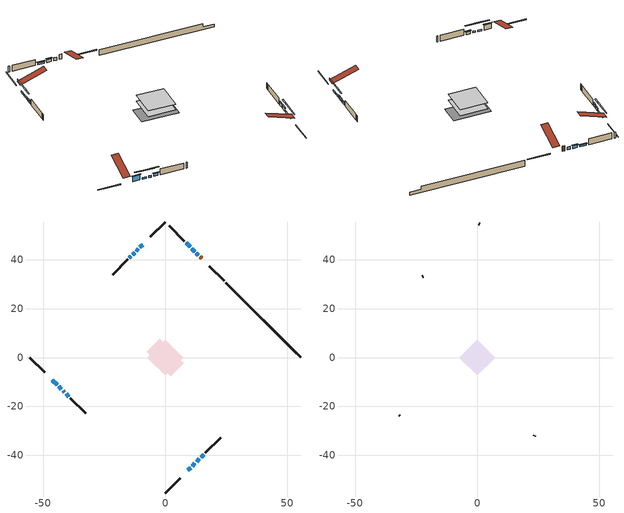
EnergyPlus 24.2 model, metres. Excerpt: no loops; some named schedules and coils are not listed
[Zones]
conditioned space
 floor adiabatic (AdiabaticFloorConstruction): -7.29,0 0,7.29 7.29,0 0,-7.29 z0.76
 floor foundation (Slab1 construction): -7.67,2.27 -2.27,7.67 7.67,-2.27 2.27,-7.67 z-1.71
 wall outside (RimJoist1 construction): 0,-55.52 6.06,-49.46 / -55.52,0 -49.46,-6.06 / 0,55.52 -6.06,49.46 / 24.17,31.35 18.11,37.41 z0.76:1.06
 wall outside (AdiabaticWallConstruction 1): 14.93,40.59 14.24,41.28 z0.76:2.79
 wall outside (AdiabaticWallConstruction): 13.59,41.93 12.78,42.74 z0.76:1.98; -46.27,-9.25 -44.33,-11.19 z0.76:2.84; -9.25,46.27 -10.38,45.14 / -12.55,42.97 -13.42,42.1 z0.76:1.47; -11.03,44.49 -11.9,43.62 / 9.25,-46.27 10.38,-45.14 / 11.03,-44.49 12.19,-43.33 / -43.68,-11.84 -42.54,-12.98 / -41.89,-13.63 -41.31,-14.21 z0.76:1.45; 12.12,43.4 10.9,44.62 / 12.84,-42.68 14,-41.52 / 14.65,-40.87 15.77,-39.75 z0.76:1.85; 10.24,45.28 8.52,47 z0.76:1.37; -14.07,41.45 -14.65,40.87 / -40.66,-14.86 -39.52,-16 z0.76:1.78
 wall outside (Wall1 construction): 16.42,-39.1 22.68,-32.84 / -38.87,-16.65 -32.61,-22.91 / -15.31,40.21 -21.56,33.96 / 7.86,47.66 1.61,53.91 z0.76:3.2
 wall foundation (FoundationWall1 construction): 24.83,30.69,-1.71 24.83,30.69,0.76 52.45,3.07,0.76 52.45,3.07,-0.59 55.52,0,-0.59 55.52,0,-1.71
 window (WindowConstruction 8): 13.59,41.93 12.78,42.74 z0.76:1.98
 window (WindowConstruction 7): -46.27,-9.25 -44.33,-11.19 z0.76:2.84
 window (WindowConstruction 9): -9.25,46.27 -10.38,45.14 z0.76:1.47
 window (WindowConstruction 10): -11.04,44.48 -11.9,43.62 z0.76:1.45
 window (WindowConstruction 11): 9.25,-46.27 10.38,-45.14 z0.76:1.45
 window (WindowConstruction 12): 11.04,-44.48 12.19,-43.33 z0.76:1.45
 window (WindowConstruction 13): -43.68,-11.84 -42.54,-12.98 z0.76:1.45
 window (WindowConstruction 14): -41.89,-13.63 -41.31,-14.21 z0.76:1.45
 window (WindowConstruction): 12.12,43.4 10.9,44.62 z0.76:1.85
 window (WindowConstruction 1): 10.24,45.28 8.52,47 z0.76:1.37
 window (WindowConstruction 2): -12.55,42.97 -13.42,42.1 z0.76:1.47
 window (WindowConstruction 3): -14.07,41.45 -14.65,40.87 z0.76:1.78
 window (WindowConstruction 4): 12.84,-42.68 13.99,-41.53 z0.76:1.85
 window (WindowConstruction 5): 14.65,-40.87 15.77,-39.75 z0.76:1.85
 window (WindowConstruction 6): -40.66,-14.86 -39.52,-16 z0.76:1.78
 door (Door): 14.92,40.6 14.24,41.28 z0.76:2.79
 ceiling adiabatic (AdiabaticFloorConstruction): 0,-7.29 7.29,0 0,7.29 -7.29,0 z0.76
attic - vented
 floor to conditioned space (Floor1 construction Reversed): -7.29,0 0,7.29 7.29,0 0,-7.29 z3.2
 wall outside (Wall2 construction): 23.33,-32.19 23.63,-31.89 / -31.96,-23.56 -31.66,-23.86 / -22.22,33.3 -22.51,33.01 / 0.95,54.57 0.66,54.86 z0.76:3.2
 roof outside (Roof1 construction): 8.59,-46.93,3.2 1.49,-39.82,6.55 -0.39,-41.7,6.55 6.72,-48.8,3.2; -46.93,-8.59,3.2 -39.82,-1.49,6.55 -41.7,0.39,6.55 -48.8,-6.72,3.2; -8.59,46.93,3.2 -1.49,39.82,6.55 0.39,41.7,6.55 -6.72,48.8,3.2; 15.58,39.94,3.2 8.48,32.83,6.55 10.35,30.96,6.55 17.45,38.07,3.2
shading: -44.12,-11.4 -46.48,-9.04 -46.7,-9.25 -44.33,-11.61 z3.14; -12.45,43.07 -7.18,48.34 -7.39,48.56 -12.66,43.28 z4.4; -13.97,41.55 -8.96,46.56 -9.18,46.77 -14.18,41.76 z4.37; 12.45,-43.07 7.18,-48.34 7.39,-48.56 12.66,-43.28 z4.37; 14.26,-41.26 8.96,-46.56 9.18,-46.77 14.47,-41.47 z4.37; -40.47,-15.05 -45.75,-9.77 -45.96,-9.98 -40.68,-15.26 z4.37; -39.24,-16.28 -43.96,-11.56 -44.17,-11.77 -39.45,-16.49 z4.37; 10.69,44.83 12.33,43.19 12.54,43.4 10.9,45.04 z2.15; 8.31,47.21 10.45,45.07 10.67,45.28 8.52,47.42 z1.67; -13.63,41.89 -12.34,43.18 -12.55,43.39 -13.84,42.1 z1.77; -14.86,40.66 -13.86,41.66 -14.07,41.87 -15.07,40.87 z2.07; 14.21,-41.31 12.63,-42.89 12.84,-43.1 14.42,-41.53 z2.15; 15.98,-39.54 14.44,-41.08 14.65,-41.29 16.19,-39.75 z2.15; -39.31,-16.21 -40.87,-14.65 -41.08,-14.86 -39.52,-16.42 z2.07
[Building]
Building 1: Terrain=Suburbs
[Site:Location]
Mont Joli AP_QC: Latitude {deg}=48.61; Longitude {deg}=-68.21; Time Zone {hr}=-5; Elevation {m}=52; Keep Site Location Information=Yes
[Site:GroundTemperature:Shallow]
-0.843868, -3.04892, -3.2255, -2.1791, 2.02165, 6.20283, 9.82768, 12.1239, 12.319, 10.4514, 6.91898, 2.86606
[Site:WaterMainsTemperature]
Calculation Method=Schedule; Temperature Schedule=mains temperature schedule
[Material] Roughness=Rough; Thermal Absorptance=0.9
Name | Thickness {m} | Conductivity {W/m-K} | Density {kg/m3} | Specific Heat {J/kg-K} | Solar Absorptance | Visible Absorptance
asphalt or fiberglass shingles | 0.00635 | 0.162714 | 1121.4 | 1465.45 | 0.4 | 0.4
ceiling loosefill ins | 0.338667 | 0.0480833 | 16.02 | 1046.75 | 0.7 | 0.7
ceiling stud and cavity | 0.1397 | 0.288496 | 65.682 | 1177.47 | 0.7 | 0.7
concrete 4.0 in. | 0.1016 | 1.803125 | 2242.8 | 837.4 | 0.7 | 0.7
concrete 8.0 in. | 0.2032 | 1.803125 | 2242.8 | 837.4 | 0.7 | 0.7
door material | 0.04445 | 0.0451087 | 512.64 | 1214.23 | 0.7 | 0.7
exterior vertical ins | 0.0789742 | 0.029427 | 32.04 | 1214.23 | 0.7 | 0.7
floor covering | 0.0127 | 0.0433444 | 54.468 | 1339.84 | 0.6 | 0.6
floor rigid ins; wall rigid ins 1 | 0.512978 | 0.029427 | 32.04 | 1214.23 | 0.7 | 0.7
floor stud and cavity | 0.1397 | 1.75129 | 37.0049 | 1207.88 | 0.7 | 0.7
furniture material conditioned space 1 | 0.1524 | 0.115458 | 640.8 | 1214.23 | 0.6 | 0.6
gypsum board | 0.0127 | 0.160291 | 801 | 837.4 | 0.6 | 0.6
gypsum board 1 | 0.0127 | 0.160291 | 801 | 837.4 | 0.7 | 0.7
osb sheathing 0.5 in. | 0.0127 | 0.115458 | 512.64 | 1214.23 | 0.7 | 0.7
osb sheathing 0.75 in. | 0.01905 | 0.115458 | 512.64 | 1214.23 | 0.7 | 0.7
osb sheathing 2.0 in. | 0.0508 | 0.115458 | 512.64 | 1214.23 | 0.7 | 0.7
rim joist rigid ins; wall rigid ins | 0.051816 | 0.029427 | 32.04 | 1214.23 | 0.7 | 0.7
rim joist stud and cavity | 0.0508 | 0.0296025 | 125.044 | 1163.47 | 0.6 | 0.6
slab rigid ins | 0.0259096 | 0.029427 | 32.04 | 1214.23 | 0.7 | 0.7
wall stud and cavity | 0.1397 | 0.152575 | 139.0536 | 1170.24 | 0.7 | 0.7
wall stud and cavity 1 | 0.0889 | 6.9971 | 50.32683 | 1063.81 | 0.6 | 0.6
wall stud and cavity 2 | 0.0889 | 0.380278 | 52.3479 | 1209.89 | 0.7 | 0.7
wall stud and cavity 3 | 0.0889 | 0.391764 | 83.0341 | 1211.67 | 0.7 | 0.7
wood siding | 0.0254 | 0.102417 | 544.68 | 1172.36 | 0.4 | 0.4
wood siding 1 | 0.00254 | 0.102417 | 544.68 | 1172.36 | 0.4 | 0.4
wood siding 2; wood siding 3; wood siding 4 | 0.0254 | 0.102417 | 544.68 | 1172.36 | 0.7 | 0.7
[WindowMaterial:SimpleGlazingSystem]
Name | U-Factor {W/m2-K} | Solar Heat Gain Coefficient
WindowMaterial | 1.89872 | 0.47
WindowMaterial 1 | 2.05089 | 0.43
WindowMaterial 10 | 2.07872 | 0.42
WindowMaterial 11 | 2.04294 | 0.43
WindowMaterial 12 | 2.154801 | 0.39
WindowMaterial 2 | 2.066792 | 0.42
WindowMaterial 3 | 2.05941 | 0.42
WindowMaterial 4 | 2.04522 | 0.43
WindowMaterial 5 | 1.91121 | 0.47
WindowMaterial 6 | 1.92598 | 0.46
WindowMaterial 7 | 1.80106 | 0.5
WindowMaterial 8 | 3.78495 | 0.69
WindowMaterial 9 | 2.029885 | 0.43
[Construction]
AdiabaticFloorConstruction: floor stud and cavity, floor rigid ins, osb sheathing 0.75 in., floor covering
AdiabaticWallConstruction: wood siding 3, wall rigid ins 1, wall stud and cavity 2, gypsum board
AdiabaticWallConstruction 1: wood siding 4, wall rigid ins 1, wall stud and cavity 2, gypsum board
Door: door material
Floor1 construction Reversed: gypsum board, ceiling stud and cavity, ceiling loosefill ins
FoundationWall1 construction: concrete 8.0 in., gypsum board 1
furniture construction conditioned space 1: furniture material conditioned space 1
PartitionWallConstruction: gypsum board, wall stud and cavity 3, gypsum board
RimJoist1 construction: wood siding 2, rim joist rigid ins, osb sheathing 2.0 in., rim joist stud and cavity
Roof1 construction: asphalt or fiberglass shingles
Slab1 construction: slab rigid ins, concrete 4.0 in.
Wall1 construction: wood siding, wall rigid ins, osb sheathing 0.5 in., wall stud and cavity, gypsum board
Wall2 construction: wood siding 1, wall stud and cavity 1
WindowConstruction: WindowMaterial
WindowConstruction 1: WindowMaterial 1
WindowConstruction 10: WindowMaterial 10
WindowConstruction 11; WindowConstruction 13: WindowMaterial 11
WindowConstruction 12; WindowConstruction 14: WindowMaterial 12
WindowConstruction 2: WindowMaterial 2
WindowConstruction 3: WindowMaterial 3
WindowConstruction 4: WindowMaterial 4
WindowConstruction 5: WindowMaterial 5
WindowConstruction 6: WindowMaterial 6
WindowConstruction 7: WindowMaterial 7
WindowConstruction 8: WindowMaterial 8
WindowConstruction 9: WindowMaterial 9
[Zone] Multiplier=1; Part of Total Floor Area=Yes
Name | Volume {m3}
attic - vented | 57.8607
conditioned space | 552
[Space]
Name | Zone | Volume {m3}
attic - vented 1 | attic - vented | 57.8607
conditioned space 1 | conditioned space | 552
[ZoneInfiltration:EffectiveLeakageArea]
infil attic - vented 1: Zone or Space=attic - vented 1; Schedule=Always On Discrete; Effective Air Leakage Area {cm2}=3701.57; Stack Coefficient=0.000402465; Wind Coefficient=1.35545e-05
[ZoneMixing]
whole house fan mix: Zone or Space=attic - vented; Schedule=Always On Continuous; Design Flow Rate Calculation Method=Flow/Zone; Design Flow Rate {m3/s}=0; Source Zone or Space=conditioned space
[SurfaceProperty:ExposedFoundationPerimeter]
Slab1: Exposed Perimeter Calculation Method=TotalExposedPerimeter; Total Exposed Perimeter {m}=43.404
[InternalMass] Zone or ZoneList=conditioned space; Space or SpaceList=conditioned space 1
Name | Construction | Surface Area {m2}
furniture mass conditioned space 1 | furniture construction conditioned space 1 | 85.528
partition wall mass | PartitionWallConstruction | 213.82
[Lights]
interior lighting: Zone or ZoneList or Space or SpaceList=conditioned space 1; Schedule=interior lighting schedule; Design Level Calculation Method=LightingLevel; Lighting Level {W}=343.2; Return Air Fraction=0; Fraction Radiant=0.6; Fraction Visible=0.2; Fraction Replaceable=1
[People]
occupants: Zone or ZoneList or Space or SpaceList=conditioned space 1; Number of People Schedule=occupants schedule; Number of People Calculation Method=People; Number of People=3; Fraction Radiant=0.314171; Sensible Heat Fraction=0.56303; Activity Level Schedule=occupants activity schedule; Carbon Dioxide Generation Rate {m3/s-W}=0; Enable ASHRAE 55 Comfort Warnings=No; Mean Radiant Temperature Calculation Type=EnclosureAveraged
[ElectricEquipment] Zone or ZoneList or Space or SpaceList=conditioned space 1; Design Level Calculation Method=EquipmentLevel
Name | Schedule | Design Level {W} | Fraction Latent | Fraction Radiant | Fraction Lost
clothes dryer | clothes dryer schedule | 140.772 | 0.015 | 0.081 | 0.85
clothes washer | clothes washer schedule | 32.1985 | 0.03 | 0.162 | 0.7
cooking range | cooking range schedule | 215.147 | 0.08 | 0.432 | 0.2
dishwasher | dishwasher schedule | 66.8632 | 0.3 | 0.18 | 0.4
fridge | fridge schedule | 72.9452 | 0 | 0.6 | 0
mech vent house fan | mech vent house fan schedule | 17.7233 | 0 | 0 | 0.5
mech vent house fan cfis | mech vent house fan cfis schedule | 0 | 0 | 0 | 0
mech vent range fan 0 | mech vent range fan 0 schedule | 150 | 0 | 0 | 1
misc plug loads | misc plug loads schedule | 494.7 | 0.045 | 0.513 | 0.1
whole house fan | Always On Discrete | 0 | 0 | 0 | 1
[OtherEquipment] Zone or ZoneList or Space or SpaceList=conditioned space 1; Design Level Calculation Method=EquipmentLevel
Name | Fuel Type | Schedule | Design Level {W} | Fraction Latent | Fraction Radiant | Fraction Lost
clothes dryer 1 | Electricity | clothes dryer schedule | 0 | 0.015 | 0.081 | 0.85
cooking range 1 | Electricity | cooking range schedule | 0 | 0.08 | 0.432 | 0.2
general water use latent | None | general water use schedule | 62.594 | 1 | 0 | 0
general water use sensible | None | general water use schedule | -61.6891 | 0 | 0.6 | 0
mech vent house fan latent load | None | Always On Discrete | 0 | 1 | 0 | 0
mech vent house fan sensible load | None | Always On Discrete | 0 | 0 | 0 | 0
water heater energy adjustment1 | Electricity | Always On Discrete | 0.01 | 0 | 0 | 1
[ZoneInfiltration:DesignFlowRate] Zone or ZoneList or Space or SpaceList=conditioned space 1; Schedule=Always On Discrete; Design Flow Rate Calculation Method=Flow/Zone; Design Flow Rate {m3/s}=0
infil flow; natural vent flow; whole house fan flow
[ZoneControl:Thermostat]
conditioned space Thermostat: Zone or ZoneList=conditioned space; Control Type Schedule=conditioned space Thermostat Schedule; Control 1=conditioned space temperature setpoint; Temperature Difference Between Cutout And Setpoint {deltaC}=0
[ThermostatSetpoint:DualSetpoint]
conditioned space temperature setpoint: Heating Setpoint Temperature Schedule=heating setpoint; Cooling Setpoint Temperature Schedule=cooling setpoint
[AirLoopHVAC:UnitarySystem]
unit heater unitary system: Control Type=Load; Controlling Zone or Thermostat Location=conditioned space; Dehumidification Control Type=None; Availability Schedule=Always On Discrete; Supply Fan=unit heater supply fan; Fan Placement=BlowThrough; Supply Air Fan Operating Mode Schedule=unit heater auto fan schedule; Heating Coil=unit heater htg coil; DX Heating Coil Sizing Ratio=1; Use DOAS DX Cooling Coil=No; Minimum Supply Air Temperature {C}=2; Latent Load Control=SensibleOnlyLoadControl; Cooling Supply Air Flow Rate Method=None; Heating Supply Air Flow Rate Method=SupplyAirFlowRate; Heating Supply Air Flow Rate {m3/s}=0.00141584; No Load Supply Air Flow Rate Method=SupplyAirFlowRate; No Load Supply Air Flow Rate {m3/s}=0; No Load Supply Air Flow Rate Control Set To Low Speed=Yes; Maximum Supply Air Temperature {C}=48.8889; Maximum Outdoor Dry-Bulb Temperature for Supplemental Heater Operation {C}=21; Ancillary On-Cycle Electric Power {W}=0; Ancillary Off-Cycle Electric Power {W}=0
[Zone equipment]
conditioned space: electric baseboard, unit heater unitary system
[Foundation:Kiva]
Foundation Kiva 1: Initial Indoor Air Temperature {C}=18; Wall Height Above Grade {m}=0.760019; Wall Depth Below Slab {m}=0.2032; Custom Block Material Name 1=exterior vertical ins; Custom Block Depth 1 {m}=2.47001; Custom Block X Position 1 {m}=0.2159; Custom Block Z Position 1 {m}=0
[Foundation:Kiva:Settings]
Soil Conductivity {W/m-K}=0.849921; Soil Density {kg/m3}=1842.3; Soil Specific Heat {J/kg-K}=418.7; Ground Solar Absorptivity=0.9; Ground Thermal Absorptivity=0.9; Ground Surface Roughness {m}=0.03; Far-Field Width {m}=40; Deep-Ground Boundary Condition=ZeroFlux; Deep-Ground Depth {m}=40; Minimum Cell Dimension {m}=0.2; Maximum Cell Growth Coefficient=3; Simulation Timestep=Timestep
[Exterior:Lights]
exterior lighting: Schedule=exterior lighting schedule; Design Level {W}=75.6
[EnergyManagementSystem:Sensor] Output:Variable or Output:Meter Index Key=conditioned space
Name | Output:Variable or Output:Meter
conditioned_space_clg_unmet_s | Zone Cooling Setpoint Not Met Time
conditioned_space_htg_unmet_s | Zone Heating Setpoint Not Met Time
fridge_tin_s; tin_s; tin_s_1 | Zone Mean Air Temperature
tout_s | Zone Outdoor Air Drybulb Temperature
win_s | Zone Air Humidity Ratio
[Schedule:Constant]
Name | Hourly Value
Always On Continuous; mech vent house fan schedule; mech vent house fan cfis schedule; Always On Discrete | 1
occupants activity schedule | 117.228
fridge schedule; unit heater auto fan schedule | 0
[Schedule:Week:Daily]
interior lighting schedule Week Rule - Jan1-Jan27: interior lighting schedule day, interior lighting schedule day, interior lighting schedule day, interior lighting schedule day, interior lighting schedule day, interior lighting schedule day, interior lighting schedule day, interior lighting schedule default day, interior lighting schedule default day, interior lighting schedule default day, interior lighting schedule default day, interior lighting schedule default day
interior lighting schedule Week Rule - Jan28-Feb3: interior lighting schedule day, interior lighting schedule day, interior lighting schedule day, interior lighting schedule day, interior lighting schedule day 1, interior lighting schedule day 1, interior lighting schedule day 1, interior lighting schedule default day, interior lighting schedule default day, interior lighting schedule default day, interior lighting schedule default day, interior lighting schedule default day
interior lighting schedule Week Rule - Feb4-Feb24: interior lighting schedule day 1, interior lighting schedule day 1, interior lighting schedule day 1, interior lighting schedule day 1, interior lighting schedule day 1, interior lighting schedule day 1, interior lighting schedule day 1, interior lighting schedule default day, interior lighting schedule default day, interior lighting schedule default day, interior lighting schedule default day, interior lighting schedule default day
interior lighting schedule Week Rule - Feb25-Mar3: interior lighting schedule day 1, interior lighting schedule day 1, interior lighting schedule day 1, interior lighting schedule day 1, interior lighting schedule day 2, interior lighting schedule day 2, interior lighting schedule day 2, interior lighting schedule default day, interior lighting schedule default day, interior lighting schedule default day, interior lighting schedule default day, interior lighting schedule default day
interior lighting schedule Week Rule - Mar4-Mar31: interior lighting schedule day 2, interior lighting schedule day 2, interior lighting schedule day 2, interior lighting schedule day 2, interior lighting schedule day 2, interior lighting schedule day 2, interior lighting schedule day 2, interior lighting schedule default day, interior lighting schedule default day, interior lighting schedule default day, interior lighting schedule default day, interior lighting schedule default day
interior lighting schedule Week Rule - Apr1-Apr28: interior lighting schedule day 3, interior lighting schedule day 3, interior lighting schedule day 3, interior lighting schedule day 3, interior lighting schedule day 3, interior lighting schedule day 3, interior lighting schedule day 3, interior lighting schedule default day, interior lighting schedule default day, interior lighting schedule default day, interior lighting schedule default day, interior lighting schedule default day
interior lighting schedule Week Rule - Apr29-May5: interior lighting schedule day 3, interior lighting schedule day 3, interior lighting schedule day 4, interior lighting schedule day 4, interior lighting schedule day 4, interior lighting schedule day 4, interior lighting schedule day 4, interior lighting schedule default day, interior lighting schedule default day, interior lighting schedule default day, interior lighting schedule default day, interior lighting schedule default day
interior lighting schedule Week Rule - May6-May26: interior lighting schedule day 4, interior lighting schedule day 4, interior lighting schedule day 4, interior lighting schedule day 4, interior lighting schedule day 4, interior lighting schedule day 4, interior lighting schedule day 4, interior lighting schedule default day, interior lighting schedule default day, interior lighting schedule default day, interior lighting schedule default day, interior lighting schedule default day
interior lighting schedule Week Rule - May27-Jun2: interior lighting schedule day 4, interior lighting schedule day 4, interior lighting schedule day 4, interior lighting schedule day 4, interior lighting schedule day 4, interior lighting schedule day 5, interior lighting schedule day 5, interior lighting schedule default day, interior lighting schedule default day, interior lighting schedule default day, interior lighting schedule default day, interior lighting schedule default day
interior lighting schedule Week Rule - Jun3-Jun30: interior lighting schedule day 5, interior lighting schedule day 5, interior lighting schedule day 5, interior lighting schedule day 5, interior lighting schedule day 5, interior lighting schedule day 5, interior lighting schedule day 5, interior lighting schedule default day, interior lighting schedule default day, interior lighting schedule default day, interior lighting schedule default day, interior lighting schedule default day
interior lighting schedule Week Rule - Jul1-Jul28: interior lighting schedule day 6, interior lighting schedule day 6, interior lighting schedule day 6, interior lighting schedule day 6, interior lighting schedule day 6, interior lighting schedule day 6, interior lighting schedule day 6, interior lighting schedule default day, interior lighting schedule default day, interior lighting schedule default day, interior lighting schedule default day, interior lighting schedule default day
interior lighting schedule Week Rule - Jul29-Aug4: interior lighting schedule day 6, interior lighting schedule day 6, interior lighting schedule day 6, interior lighting schedule day 7, interior lighting schedule day 7, interior lighting schedule day 7, interior lighting schedule day 7, interior lighting schedule default day, interior lighting schedule default day, interior lighting schedule default day, interior lighting schedule default day, interior lighting schedule default day
interior lighting schedule Week Rule - Aug5-Aug25: interior lighting schedule day 7, interior lighting schedule day 7, interior lighting schedule day 7, interior lighting schedule day 7, interior lighting schedule day 7, interior lighting schedule day 7, interior lighting schedule day 7, interior lighting schedule default day, interior lighting schedule default day, interior lighting schedule default day, interior lighting schedule default day, interior lighting schedule default day
interior lighting schedule Week Rule - Aug26-Sep1: interior lighting schedule day 7, interior lighting schedule day 7, interior lighting schedule day 7, interior lighting schedule day 7, interior lighting schedule day 7, interior lighting schedule day 7, interior lighting schedule day 8, interior lighting schedule default day, interior lighting schedule default day, interior lighting schedule default day, interior lighting schedule default day, interior lighting schedule default day
interior lighting schedule Week Rule - Sep2-Sep29: interior lighting schedule day 8, interior lighting schedule day 8, interior lighting schedule day 8, interior lighting schedule day 8, interior lighting schedule day 8, interior lighting schedule day 8, interior lighting schedule day 8, interior lighting schedule default day, interior lighting schedule default day, interior lighting schedule default day, interior lighting schedule default day, interior lighting schedule default day
interior lighting schedule Week Rule - Sep30-Oct6: interior lighting schedule day 8, interior lighting schedule day 9, interior lighting schedule day 9, interior lighting schedule day 9, interior lighting schedule day 9, interior lighting schedule day 9, interior lighting schedule day 9, interior lighting schedule default day, interior lighting schedule default day, interior lighting schedule default day, interior lighting schedule default day, interior lighting schedule default day
interior lighting schedule Week Rule - Oct7-Oct27: interior lighting schedule day 9, interior lighting schedule day 9, interior lighting schedule day 9, interior lighting schedule day 9, interior lighting schedule day 9, interior lighting schedule day 9, interior lighting schedule day 9, interior lighting schedule default day, interior lighting schedule default day, interior lighting schedule default day, interior lighting schedule default day, interior lighting schedule default day
interior lighting schedule Week Rule - Oct28-Nov3: interior lighting schedule day 9, interior lighting schedule day 9, interior lighting schedule day 9, interior lighting schedule day 9, interior lighting schedule day 10, interior lighting schedule day 10, interior lighting schedule day 10, interior lighting schedule default day, interior lighting schedule default day, interior lighting schedule default day, interior lighting schedule default day, interior lighting schedule default day
interior lighting schedule Week Rule - Nov4-Nov24: interior lighting schedule day 10, interior lighting schedule day 10, interior lighting schedule day 10, interior lighting schedule day 10, interior lighting schedule day 10, interior lighting schedule day 10, interior lighting schedule day 10, interior lighting schedule default day, interior lighting schedule default day, interior lighting schedule default day, interior lighting schedule default day, interior lighting schedule default day
interior lighting schedule Week Rule - Nov25-Dec1: interior lighting schedule day 10, interior lighting schedule day 10, interior lighting schedule day 10, interior lighting schedule day 10, interior lighting schedule day 10, interior lighting schedule day 10, interior lighting schedule day 11, interior lighting schedule default day, interior lighting schedule default day, interior lighting schedule default day, interior lighting schedule default day, interior lighting schedule default day
interior lighting schedule Week Rule - Dec2-Dec31: interior lighting schedule day 11, interior lighting schedule day 11, interior lighting schedule day 11, interior lighting schedule day 11, interior lighting schedule day 11, interior lighting schedule day 11, interior lighting schedule day 11, interior lighting schedule default day, interior lighting schedule default day, interior lighting schedule default day, interior lighting schedule default day, interior lighting schedule default day
occupants schedule Week Rule - Jan1-Dec31: occupants schedule day, occupants schedule day, occupants schedule day, occupants schedule day, occupants schedule day, occupants schedule day, occupants schedule day, occupants schedule default day, occupants schedule default day, occupants schedule default day, occupants schedule default day, occupants schedule default day
clothes dryer schedule Week Rule - Jan1-Dec31: clothes dryer schedule day, clothes dryer schedule day, clothes dryer schedule day, clothes dryer schedule day, clothes dryer schedule day, clothes dryer schedule day, clothes dryer schedule day, clothes dryer schedule default day, clothes dryer schedule default day, clothes dryer schedule default day, clothes dryer schedule default day, clothes dryer schedule default day
clothes washer schedule Week Rule - Jan1-Dec31: clothes washer schedule day, clothes washer schedule day, clothes washer schedule day, clothes washer schedule day, clothes washer schedule day, clothes washer schedule day, clothes washer schedule day, clothes washer schedule default day, clothes washer schedule default day, clothes washer schedule default day, clothes washer schedule default day, clothes washer schedule default day
cooking range schedule Week Rule - Jan1-Dec31: cooking range schedule day, cooking range schedule day, cooking range schedule day, cooking range schedule day, cooking range schedule day, cooking range schedule day, cooking range schedule day, cooking range schedule default day, cooking range schedule default day, cooking range schedule default day, cooking range schedule default day, cooking range schedule default day
dishwasher schedule Week Rule - Jan1-Dec31: dishwasher schedule day, dishwasher schedule day, dishwasher schedule day, dishwasher schedule day, dishwasher schedule day, dishwasher schedule day, dishwasher schedule day, dishwasher schedule default day, dishwasher schedule default day, dishwasher schedule default day, dishwasher schedule default day, dishwasher schedule default day
mech vent range fan 0 schedule Week Rule - Jan1-Dec31: mech vent range fan 0 schedule day, mech vent range fan 0 schedule day, mech vent range fan 0 schedule day, mech vent range fan 0 schedule day, mech vent range fan 0 schedule day, mech vent range fan 0 schedule day, mech vent range fan 0 schedule day, mech vent range fan 0 schedule default day, mech vent range fan 0 schedule default day, mech vent range fan 0 schedule default day, mech vent range fan 0 schedule default day, mech vent range fan 0 schedule default day
misc plug loads schedule Week Rule - Jan1-Dec31: misc plug loads schedule day, misc plug loads schedule day, misc plug loads schedule day, misc plug loads schedule day, misc plug loads schedule day, misc plug loads schedule day, misc plug loads schedule day, misc plug loads schedule default day, misc plug loads schedule default day, misc plug loads schedule default day, misc plug loads schedule default day, misc plug loads schedule default day
general water use schedule Week Rule - Jan1-Dec31: general water use schedule day, general water use schedule day, general water use schedule day, general water use schedule day, general water use schedule day, general water use schedule day, general water use schedule day, general water use schedule default day, general water use schedule default day, general water use schedule default day, general water use schedule default day, general water use schedule default day
exterior lighting schedule Week Rule - Jan1-Jan27: exterior lighting schedule day, exterior lighting schedule day, exterior lighting schedule day, exterior lighting schedule day, exterior lighting schedule day, exterior lighting schedule day, exterior lighting schedule day, exterior lighting schedule default day, exterior lighting schedule default day, exterior lighting schedule default day, exterior lighting schedule default day, exterior lighting schedule default day
exterior lighting schedule Week Rule - Jan28-Feb3: exterior lighting schedule day, exterior lighting schedule day, exterior lighting schedule day, exterior lighting schedule day, exterior lighting schedule day 1, exterior lighting schedule day 1, exterior lighting schedule day 1, exterior lighting schedule default day, exterior lighting schedule default day, exterior lighting schedule default day, exterior lighting schedule default day, exterior lighting schedule default day
exterior lighting schedule Week Rule - Feb4-Feb24: exterior lighting schedule day 1, exterior lighting schedule day 1, exterior lighting schedule day 1, exterior lighting schedule day 1, exterior lighting schedule day 1, exterior lighting schedule day 1, exterior lighting schedule day 1, exterior lighting schedule default day, exterior lighting schedule default day, exterior lighting schedule default day, exterior lighting schedule default day, exterior lighting schedule default day
exterior lighting schedule Week Rule - Feb25-Mar3: exterior lighting schedule day 1, exterior lighting schedule day 1, exterior lighting schedule day 1, exterior lighting schedule day 1, exterior lighting schedule day 2, exterior lighting schedule day 2, exterior lighting schedule day 2, exterior lighting schedule default day, exterior lighting schedule default day, exterior lighting schedule default day, exterior lighting schedule default day, exterior lighting schedule default day
exterior lighting schedule Week Rule - Mar4-Mar31: exterior lighting schedule day 2, exterior lighting schedule day 2, exterior lighting schedule day 2, exterior lighting schedule day 2, exterior lighting schedule day 2, exterior lighting schedule day 2, exterior lighting schedule day 2, exterior lighting schedule default day, exterior lighting schedule default day, exterior lighting schedule default day, exterior lighting schedule default day, exterior lighting schedule default day
exterior lighting schedule Week Rule - Apr1-Apr28: exterior lighting schedule day 3, exterior lighting schedule day 3, exterior lighting schedule day 3, exterior lighting schedule day 3, exterior lighting schedule day 3, exterior lighting schedule day 3, exterior lighting schedule day 3, exterior lighting schedule default day, exterior lighting schedule default day, exterior lighting schedule default day, exterior lighting schedule default day, exterior lighting schedule default day
exterior lighting schedule Week Rule - Apr29-May5: exterior lighting schedule day 3, exterior lighting schedule day 3, exterior lighting schedule day 4, exterior lighting schedule day 4, exterior lighting schedule day 4, exterior lighting schedule day 4, exterior lighting schedule day 4, exterior lighting schedule default day, exterior lighting schedule default day, exterior lighting schedule default day, exterior lighting schedule default day, exterior lighting schedule default day
exterior lighting schedule Week Rule - May6-May26: exterior lighting schedule day 4, exterior lighting schedule day 4, exterior lighting schedule day 4, exterior lighting schedule day 4, exterior lighting schedule day 4, exterior lighting schedule day 4, exterior lighting schedule day 4, exterior lighting schedule default day, exterior lighting schedule default day, exterior lighting schedule default day, exterior lighting schedule default day, exterior lighting schedule default day
exterior lighting schedule Week Rule - May27-Jun2: exterior lighting schedule day 4, exterior lighting schedule day 4, exterior lighting schedule day 4, exterior lighting schedule day 4, exterior lighting schedule day 4, exterior lighting schedule day 5, exterior lighting schedule day 5, exterior lighting schedule default day, exterior lighting schedule default day, exterior lighting schedule default day, exterior lighting schedule default day, exterior lighting schedule default day
exterior lighting schedule Week Rule - Jun3-Jun30: exterior lighting schedule day 5, exterior lighting schedule day 5, exterior lighting schedule day 5, exterior lighting schedule day 5, exterior lighting schedule day 5, exterior lighting schedule day 5, exterior lighting schedule day 5, exterior lighting schedule default day, exterior lighting schedule default day, exterior lighting schedule default day, exterior lighting schedule default day, exterior lighting schedule default day
exterior lighting schedule Week Rule - Jul1-Jul28: exterior lighting schedule day 6, exterior lighting schedule day 6, exterior lighting schedule day 6, exterior lighting schedule day 6, exterior lighting schedule day 6, exterior lighting schedule day 6, exterior lighting schedule day 6, exterior lighting schedule default day, exterior lighting schedule default day, exterior lighting schedule default day, exterior lighting schedule default day, exterior lighting schedule default day
exterior lighting schedule Week Rule - Jul29-Aug4: exterior lighting schedule day 6, exterior lighting schedule day 6, exterior lighting schedule day 6, exterior lighting schedule day 7, exterior lighting schedule day 7, exterior lighting schedule day 7, exterior lighting schedule day 7, exterior lighting schedule default day, exterior lighting schedule default day, exterior lighting schedule default day, exterior lighting schedule default day, exterior lighting schedule default day
exterior lighting schedule Week Rule - Aug5-Aug25: exterior lighting schedule day 7, exterior lighting schedule day 7, exterior lighting schedule day 7, exterior lighting schedule day 7, exterior lighting schedule day 7, exterior lighting schedule day 7, exterior lighting schedule day 7, exterior lighting schedule default day, exterior lighting schedule default day, exterior lighting schedule default day, exterior lighting schedule default day, exterior lighting schedule default day
exterior lighting schedule Week Rule - Aug26-Sep1: exterior lighting schedule day 7, exterior lighting schedule day 7, exterior lighting schedule day 7, exterior lighting schedule day 7, exterior lighting schedule day 7, exterior lighting schedule day 7, exterior lighting schedule day 8, exterior lighting schedule default day, exterior lighting schedule default day, exterior lighting schedule default day, exterior lighting schedule default day, exterior lighting schedule default day
[Schedule:Year]
interior lighting schedule: interior lighting schedule Week Rule - Jan1-Jan27, 1, 1, 1, 27, interior lighting schedule Week Rule - Jan28-Feb3, 1, 28, 2, 3, interior lighting schedule Week Rule - Feb4-Feb24, 2, 4, 2, 24, interior lighting schedule Week Rule - Feb25-Mar3, 2, 25, 3, 3, interior lighting schedule Week Rule - Mar4-Mar31, 3, 4, 3, 31, interior lighting schedule Week Rule - Apr1-Apr28, 4, 1, 4, 28, interior lighting schedule Week Rule - Apr29-May5, 4, 29, 5, 5, interior lighting schedule Week Rule - May6-May26, 5, 6, 5, 26, interior lighting schedule Week Rule - May27-Jun2, 5, 27, 6, 2, interior lighting schedule Week Rule - Jun3-Jun30, 6, 3, 6, 30, interior lighting schedule Week Rule - Jul1-Jul28, 7, 1, 7, 28, interior lighting schedule Week Rule - Jul29-Aug4, 7, 29, 8, 4, interior lighting schedule Week Rule - Aug5-Aug25, 8, 5, 8, 25, interior lighting schedule Week Rule - Aug26-Sep1, 8, 26, 9, 1, interior lighting schedule Week Rule - Sep2-Sep29, 9, 2, 9, 29, interior lighting schedule Week Rule - Sep30-Oct6, 9, 30, 10, 6, interior lighting schedule Week Rule - Oct7-Oct27, 10, 7, 10, 27, interior lighting schedule Week Rule - Oct28-Nov3, 10, 28, 11, 3, interior lighting schedule Week Rule - Nov4-Nov24, 11, 4, 11, 24, interior lighting schedule Week Rule - Nov25-Dec1, 11, 25, 12, 1, interior lighting schedule Week Rule - Dec2-Dec31, 12, 2, 12, 31
occupants schedule: occupants schedule Week Rule - Jan1-Dec31, 1, 1, 12, 31
clothes dryer schedule: clothes dryer schedule Week Rule - Jan1-Dec31, 1, 1, 12, 31
clothes washer schedule: clothes washer schedule Week Rule - Jan1-Dec31, 1, 1, 12, 31
cooking range schedule: cooking range schedule Week Rule - Jan1-Dec31, 1, 1, 12, 31
dishwasher schedule: dishwasher schedule Week Rule - Jan1-Dec31, 1, 1, 12, 31
mech vent range fan 0 schedule: mech vent range fan 0 schedule Week Rule - Jan1-Dec31, 1, 1, 12, 31
misc plug loads schedule: misc plug loads schedule Week Rule - Jan1-Dec31, 1, 1, 12, 31
general water use schedule: general water use schedule Week Rule - Jan1-Dec31, 1, 1, 12, 31
exterior lighting schedule: exterior lighting schedule Week Rule - Jan1-Jan27, 1, 1, 1, 27, exterior lighting schedule Week Rule - Jan28-Feb3, 1, 28, 2, 3, exterior lighting schedule Week Rule - Feb4-Feb24, 2, 4, 2, 24, exterior lighting schedule Week Rule - Feb25-Mar3, 2, 25, 3, 3, exterior lighting schedule Week Rule - Mar4-Mar31, 3, 4, 3, 31, exterior lighting schedule Week Rule - Apr1-Apr28, 4, 1, 4, 28, exterior lighting schedule Week Rule - Apr29-May5, 4, 29, 5, 5, exterior lighting schedule Week Rule - May6-May26, 5, 6, 5, 26, exterior lighting schedule Week Rule - May27-Jun2, 5, 27, 6, 2, exterior lighting schedule Week Rule - Jun3-Jun30, 6, 3, 6, 30, exterior lighting schedule Week Rule - Jul1-Jul28, 7, 1, 7, 28, exterior lighting schedule Week Rule - Jul29-Aug4, 7, 29, 8, 4, exterior lighting schedule Week Rule - Aug5-Aug25, 8, 5, 8, 25, exterior lighting schedule Week Rule - Aug26-Sep1, 8, 26, 9, 1, exterior lighting schedule Week Rule - Sep2-Sep29, 9, 2, 9, 29, exterior lighting schedule Week Rule - Sep30-Oct6, 9, 30, 10, 6, exterior lighting schedule Week Rule - Oct7-Oct27, 10, 7, 10, 27, exterior lighting schedule Week Rule - Oct28-Nov3, 10, 28, 11, 3, exterior lighting schedule Week Rule - Nov4-Nov24, 11, 4, 11, 24, exterior lighting schedule Week Rule - Nov25-Dec1, 11, 25, 12, 1, exterior lighting schedule Week Rule - Dec2-Dec31, 12, 2, 12, 31
[Schedule:Compact]
conditioned space Thermostat Schedule: Through: 12/31, For: AllDays, Until: 24:00, 4
mains temperature schedule: Through: 01/01, For: AllDays, Until: 24:00, 4.55833, Through: 01/02, For: AllDays, Until: 24:00, 4.48833, Through: 01/03, For: AllDays, Until: 24:00, 4.41944, Through: 01/04, For: AllDays, Until: 24:00, 4.35111, Through: 01/05, For: AllDays, Until: 24:00, 4.28389, Through: 01/06, For: AllDays, Until: 24:00, 4.21778, Through: 01/07, For: AllDays, Until: 24:00, 4.15278, Through: 01/08, For: AllDays, Until: 24:00, 4.08889, Through: 01/09, For: AllDays, Until: 24:00, 4.02611, Through: 01/10, For: AllDays, Until: 24:00, 3.96444, Through: 01/11, For: AllDays, Until: 24:00, 3.90333, Through: 01/12, For: AllDays, Until: 24:00, 3.84389, Through: 01/13, For: AllDays, Until: 24:00, 3.78556, Through: 01/14, For: AllDays, Until: 24:00, 3.72833, Through: 01/15, For: AllDays, Until: 24:00, 3.67222, Through: 01/16, For: AllDays, Until: 24:00, 3.61722, Through: 01/17, For: AllDays, Until: 24:00, 3.56333, Through: 01/18, For: AllDays, Until: 24:00, 3.51111, Through: 01/19, For: AllDays, Until: 24:00, 3.46, Through: 01/20, For: AllDays, Until: 24:00, 3.41, Through: 01/21, For: AllDays, Until: 24:00, 3.36111, Through: 01/22, For: AllDays, Until: 24:00, 3.31389, Through: 01/23, For: AllDays, Until: 24:00, 3.26778, Through: 01/24, For: AllDays, Until: 24:00, 3.22278, Through: 01/25, For: AllDays, Until: 24:00, 3.17944, Through: 01/26, For: AllDays, Until: 24:00, 3.13722, Through: 01/27, For: AllDays, Until: 24:00, 3.09667, Through: 01/28, For: AllDays, Until: 24:00, 3.05722, Through: 01/29, For: AllDays, Until: 24:00, 3.01944, Through: 01/30, For: AllDays, Until: 24:00, 2.98278, Through: 01/31, For: AllDays, Until: 24:00, 2.94778, Through: 02/01, For: AllDays, Until: 24:00, 2.91389, Through: 02/02, For: AllDays, Until: 24:00, 2.88167, Through: 02/03, For: AllDays, Until: 24:00, 2.85056, Through: 02/04, For: AllDays, Until: 24:00, 2.82111, Through: 02/05, For: AllDays, Until: 24:00, 2.79278, Through: 02/06, For: AllDays, Until: 24:00, 2.76667, Through: 02/07, For: AllDays, Until: 24:00, 2.74111, Through: 02/08, For: AllDays, Until: 24:00, 2.71778, Through: 02/09, For: AllDays, Until: 24:00, 2.69556, Through: 02/10, For: AllDays, Until: 24:00, 2.675, Through: 02/11, For: AllDays, Until: 24:00, 2.65556, Through: 02/12, For: AllDays, Until: 24:00, 2.63833, Through: 02/13, For: AllDays, Until: 24:00, 2.62222, Through: 02/14, For: AllDays, Until: 24:00, 2.60722, Through: 02/15, For: AllDays, Until: 24:00, 2.59389, Through: 02/16, For: AllDays, Until: 24:00, 2.58278, Through: 02/17, For: AllDays, Until: 24:00, 2.57222, Through: 02/18, For: AllDays, Until: 24:00, 2.56389, Through: 02/19, For: AllDays, Until: 24:00, 2.55667, Through: 02/20, For: AllDays, Until: 24:00, 2.55111, Through: 02/21, For: AllDays, Until: 24:00, 2.54722, Through: 02/22, For: AllDays, Until: 24:00, 2.545, Through: 02/23, For: AllDays, Until: 24:00, 2.54389, Through: 02/24, For: AllDays, Until: 24:00, 2.54444, Through: 02/25, For: AllDays, Until: 24:00, 2.54667, Through: 02/26, For: AllDays, Until: 24:00, 2.55056, Through: 02/27, For: AllDays, Until: 24:00, 2.55556, Through: 02/28, For: AllDays, Until: 24:00, 2.56222, Through: 03/01, For: AllDays, Until: 24:00, 2.57056, Through: 03/02, For: AllDays, Until: 24:00, 2.58, Through: 03/03, For: AllDays, Until: 24:00, 2.59167, Through: 03/04, For: AllDays, Until: 24:00, 2.60444, Through: 03/05, For: AllDays, Until: 24:00, 2.61889, Through: 03/06, For: AllDays, Until: 24:00, 2.63444, Through: 03/07, For: AllDays, Until: 24:00, 2.65167, Through: 03/08, For: AllDays, Until: 24:00, 2.67056, Through: 03/09, For: AllDays, Until: 24:00, 2.69111, Through: 03/10, For: AllDays, Until: 24:00, 2.71278, Through: 03/11, For: AllDays, Until: 24:00, 2.73611, Through: 03/12, For: AllDays, Until: 24:00, 2.76111, Through: 03/13, For: AllDays, Until: 24:00, 2.78722, Through: 03/14, For: AllDays, Until: 24:00, 2.815, Through: 03/15, For: AllDays, Until: 24:00, 2.84389, Through: 03/16, For: AllDays, Until: 24:00, 2.87444, Through: 03/17, For: AllDays, Until: 24:00, 2.90667, Through: 03/18, For: AllDays, Until: 24:00, 2.94, Through: 03/19, For: AllDays, Until: 24:00, 2.975, Through: 03/20, For: AllDays, Until: 24:00, 3.01111, Through: 03/21, For: AllDays, Until: 24:00, 3.04889, Through: 03/22, For: AllDays, Until: 24:00, 3.08833, Through: 03/23, For: AllDays, Until: 24:00, 3.12833, Through: 03/24, For: AllDays, Until: 24:00, 3.17056, Through: 03/25, For: AllDays, Until: 24:00, 3.21333, Through: 03/26, For: AllDays, Until: 24:00, 3.25778, Through: 03/27, For: AllDays, Until: 24:00, 3.30389, Through: 03/28, For: AllDays, Until: 24:00, 3.35111, Through: 03/29, For: AllDays, Until: 24:00, 3.39944, Through: 03/30, For: AllDays, Until: 24:00, 3.44889, Through: 03/31, For: AllDays, Until: 24:00, 3.5, Through: 04/01, For: AllDays, Until: 24:00, 3.55222, Through: 04/02, For: AllDays, Until: 24:00, 3.60556, Through: 04/03, For: AllDays, Until: 24:00, 3.66, Through: 04/04, For: AllDays, Until: 24:00, 3.71611, Through: 04/05, For: AllDays, Until: 24:00, 3.77278, Through: 04/06, For: AllDays, Until: 24:00, 3.83111, Through: 04/07, For: AllDays, Until: 24:00, 3.89056, Through: 04/08, For: AllDays, Until: 24:00, 3.95111, Through: 04/09, For: AllDays, Until: 24:00, 4.01278, Through: 04/10, For: AllDays, Until: 24:00, 4.075, Through: 04/11, For: AllDays, Until: 24:00, 4.13889, Through: 04/12, For: AllDays, Until: 24:00, 4.20389, Through: 04/13, For: AllDays, Until: 24:00, 4.27, Through: 04/14, For: AllDays, Until: 24:00, 4.33667, Through: 04/15, For: AllDays, Until: 24:00, 4.40444, Through: 04/16, For: AllDays, Until: 24:00, 4.47333, Through: 04/17, For: AllDays, Until: 24:00, 4.54333, Through: 04/18, For: AllDays, Until: 24:00, 4.61389, Through: 04/19, For: AllDays, Until: 24:00, 4.68556, Through: 04/20, For: AllDays, Until: 24:00, 4.75833, Through: 04/21, For: AllDays, Until: 24:00, 4.83167, Through: 04/22, For: AllDays, Until: 24:00, 4.90611, Through: 04/23, For: AllDays, Until: 24:00, 4.98111, Through: 04/24, For: AllDays, Until: 24:00, 5.05722, Through: 04/25, For: AllDays, Until: 24:00, 5.13389, Through: 04/26, For: AllDays, Until: 24:00, 5.21167, Through: 04/27, For: AllDays, Until: 24:00, 5.29, Through: 04/28, For: AllDays, Until: 24:00, 5.36889, Through: 04/29, For: AllDays, Until: 24:00, 5.44833, Through: 04/30, For: AllDays, Until: 24:00, 5.52889, Through: 05/01, For: AllDays, Until: 24:00, 5.61, Through: 05/02, For: AllDays, Until: 24:00, 5.69111, Through: 05/03, For: AllDays, Until: 24:00, 5.77333, Through: 05/04, For: AllDays, Until: 24:00, 5.85667, Through: 05/05, For: AllDays, Until: 24:00, 5.94, Through: 05/06, For: AllDays, Until: 24:00, 6.02389, Through: 05/07, For: AllDays, Until: 24:00, 6.10778, Through: 05/08, For: AllDays, Until: 24:00, 6.19278, Through: 05/09, For: AllDays, Until: 24:00, 6.27833, Through: 05/10, For: AllDays, Until: 24:00, 6.36389, Through: 05/11, For: AllDays, Until: 24:00, 6.45, Through: 05/12, For: AllDays, Until: 24:00, 6.53667, Through: 05/13, For: AllDays, Until: 24:00, 6.62333, Through: 05/14, For: AllDays, Until: 24:00, 6.71056, Through: 05/15, For: AllDays, Until: 24:00, 6.79778, Through: 05/16, For: AllDays, Until: 24:00, 6.88556, Through: 05/17, For: AllDays, Until: 24:00, 6.97389, Through: 05/18, For: AllDays, Until: 24:00, 7.06222, Through: 05/19, For: AllDays, Until: 24:00, 7.15056, Through: 05/20, For: AllDays, Until: 24:00, 7.23889, Through: 05/21, For: AllDays, Until: 24:00, 7.32778, Through: 05/22, For: AllDays, Until: 24:00, 7.41667, Through: 05/23, For: AllDays, Until: 24:00, 7.50556, Through: 05/24, For: AllDays, Until: 24:00, 7.59444, Through: 05/25, For: AllDays, Until: 24:00, 7.68333, Through: 05/26, For: AllDays, Until: 24:00, 7.77278, Through: 05/27, For: AllDays, Until: 24:00, 7.86167, Through: 05/28, For: AllDays, Until: 24:00, 7.95056, Through: 05/29, For: AllDays, Until: 24:00, 8.03944, Through: 05/30, For: AllDays, Until: 24:00, 8.12833, Through: 05/31, For: AllDays, Until: 24:00, 8.21722, Through: 06/01, For: AllDays, Until: 24:00, 8.30556, Through: 06/02, For: AllDays, Until: 24:00, 8.39389, Through: 06/03, For: AllDays, Until: 24:00, 8.48222, Through: 06/04, For: AllDays, Until: 24:00, 8.57, Through: 06/05, For: AllDays, Until: 24:00, 8.65778, Through: 06/06, For: AllDays, Until: 24:00, 8.745, Through: 06/07, For: AllDays, Until: 24:00, 8.83222, Through: 06/08, For: AllDays, Until: 24:00, 8.91889, Through: 06/09, For: AllDays, Until: 24:00, 9.00556, Through: 06/10, For: AllDays, Until: 24:00, 9.09167, Through: 06/11, For: AllDays, Until: 24:00, 9.17722, Through: 06/12, For: AllDays, Until: 24:00, 9.26222, Through: 06/13, For: AllDays, Until: 24:00, 9.34722, Through: 06/14, For: AllDays, Until: 24:00, 9.43111, Through: 06/15, For: AllDays, Until: 24:00, 9.515, Through: 06/16, For: AllDays, Until: 24:00, 9.59833, Through: 06/17, For: AllDays, Until: 24:00, 9.68111, Through: 06/18, For: AllDays, Until: 24:00, 9.76333, Through: 06/19, For: AllDays, Until: 24:00, 9.84444, Through: 06/20, For: AllDays, Until: 24:00, 9.92556, Through: 06/21, For: AllDays, Until: 24:00, 10.0056, Through: 06/22, For: AllDays, Until: 24:00, 10.085, Through: 06/23, For: AllDays, Until: 24:00, 10.1639, Through: 06/24, For: AllDays, Until: 24:00, 10.2422, Through: 06/25, For: AllDays, Until: 24:00, 10.3194, Through: 06/26, For: AllDays, Until: 24:00, 10.3961, Through: 06/27, For: AllDays, Until: 24:00, 10.4717, Through: 06/28, For: AllDays, Until: 24:00, 10.5467, Through: 06/29, For: AllDays, Until: 24:00, 10.6206, Through: 06/30, For: AllDays, Until: 24:00, 10.6939, Through: 07/01, For: AllDays, Until: 24:00, 10.7667, Through: 07/02, For: AllDays, Until: 24:00, 10.8378, Through: 07/03, For: AllDays, Until: 24:00, 10.9083, Through: 07/04, For: AllDays, Until: 24:00, 10.9783, Through: 07/05, For: AllDays, Until: 24:00, 11.0467, Through: 07/06, For: AllDays, Until: 24:00, 11.1144, Through: 07/07, For: AllDays, Until: 24:00, 11.1811, Through: 07/08, For: AllDays, Until: 24:00, 11.2467, Through: 07/09, For: AllDays, Until: 24:00, 11.3111, Through: 07/10, For: AllDays, Until: 24:00, 11.375, Through: 07/11, For: AllDays, Until: 24:00, 11.4372, Through: 07/12, For: AllDays, Until: 24:00, 11.4989, Through: 07/13, For: AllDays, Until: 24:00, 11.5589, Through: 07/14, For: AllDays, Until: 24:00, 11.6178, Through: 07/15, For: AllDays, Until: 24:00, 11.6761, Through: 07/16, For: AllDays, Until: 24:00, 11.7328, Through: 07/17, For: AllDays, Until: 24:00, 11.7883, Through: 07/18, For: AllDays, Until: 24:00, 11.8428, Through: 07/19, For: AllDays, Until: 24:00, 11.8956, Through: 07/20, For: AllDays, Until: 24:00, 11.9478, Through: 07/21, For: AllDays, Until: 24:00, 11.9983, Through: 07/22, For: AllDays, Until: 24:00, 12.0478, Through: 07/23, For: AllDays, Until: 24:00, 12.0956, Through: 07/24, For: AllDays, Until: 24:00, 12.1428, Through: 07/25, For: AllDays, Until: 24:00, 12.1883, Through: 07/26, For: AllDays, Until: 24:00, 12.2322, Through: 07/27, For: AllDays, Until: 24:00, 12.275, Through: 07/28, For: AllDays, Until: 24:00, 12.3167, Through: 07/29, For: AllDays, Until: 24:00, 12.3567, Through: 07/30, For: AllDays, Until: 24:00, 12.3956, Through: 07/31, For: AllDays, Until: 24:00, 12.4328, Through: 08/01, For: AllDays, Until: 24:00, 12.4689, Through: 08/02, For: AllDays, Until: 24:00, 12.5033, Through: 08/03, For: AllDays, Until: 24:00, 12.5367, Through: 08/04, For: AllDays, Until: 24:00, 12.5683, Through: 08/05, For: AllDays, Until: 24:00, 12.5983, Through: 08/06, For: AllDays, Until: 24:00, 12.6272, Through: 08/07, For: AllDays, Until: 24:00, 12.6544, Through: 08/08, For: AllDays, Until: 24:00, 12.6806, Through: 08/09, For: AllDays, Until: 24:00, 12.705, Through: 08/10, For: AllDays, Until: 24:00, 12.7278, Through: 08/11, For: AllDays, Until: 24:00, 12.7494, Through: 08/12, For: AllDays, Until: 24:00, 12.7694, Through: 08/13, For: AllDays, Until: 24:00, 12.7878, Through: 08/14, For: AllDays, Until: 24:00, 12.805, Through: 08/15, For: AllDays, Until: 24:00, 12.8206, Through: 08/16, For: AllDays, Until: 24:00, 12.8344, Through: 08/17, For: AllDays, Until: 24:00, 12.8467, Through: 08/18, For: AllDays, Until: 24:00, 12.8578, Through: 08/19, For: AllDays, Until: 24:00, 12.8672, Through: 08/20, For: AllDays, Until: 24:00, 12.875, Through: 08/21, For: AllDays, Until: 24:00, 12.8817, Through: 08/22, For: AllDays, Until: 24:00, 12.8867, Through: 08/23, For: AllDays, Until: 24:00, 12.89, Through: 08/24, For: AllDays, Until: 24:00, 12.8917, Through: 08/25, For: AllDays, Until: 24:00, 12.8917, Through: 08/26, For: AllDays, Until: 24:00, 12.8906, Through: 08/27, For: AllDays, Until: 24:00, 12.8878, Through: 08/28, For: AllDays, Until: 24:00, 12.8833, Through: 08/29, For: AllDays, Until: 24:00, 12.8772, Through: 08/30, For: AllDays, Until: 24:00, 12.87, Through: 08/31, For: AllDays, Until: 24:00, 12.8611, Through: 09/01, For: AllDays, Until: 24:00, 12.8506, Through: 09/02, For: AllDays, Until: 24:00, 12.8389, Through: 09/03, For: AllDays, Until: 24:00, 12.825, Through: 09/04, For: AllDays, Until: 24:00, 12.81, Through: 09/05, For: AllDays, Until: 24:00, 12.7939, Through: 09/06, For: AllDays, Until: 24:00, 12.7756, Through: 09/07, For: AllDays, Until: 24:00, 12.7561, Through: 09/08, For: AllDays, Until: 24:00, 12.735, Through: 09/09, For: AllDays, Until: 24:00, 12.7128, Through: 09/10, For: AllDays, Until: 24:00, 12.6889, Through: 09/11, For: AllDays, Until: 24:00, 12.6633, Through: 09/12, For: AllDays, Until: 24:00, 12.6367, Through: 09/13, For: AllDays, Until: 24:00, 12.6078, Through: 09/14, For: AllDays, Until: 24:00, 12.5783, Through: 09/15, For: AllDays, Until: 24:00, 12.5472, Through: 09/16, For: AllDays, Until: 24:00, 12.5144, Through: 09/17, For: AllDays, Until: 24:00, 12.48, Through: 09/18, For: AllDays, Until: 24:00, 12.4444, Through: 09/19, For: AllDays, Until: 24:00, 12.4078, Through: 09/20, For: AllDays, Until: 24:00, 12.3694, Through: 09/21, For: AllDays, Until: 24:00, 12.33, Through: 09/22, For: AllDays, Until: 24:00, 12.2889, Through: 09/23, For: AllDays, Until: 24:00, 12.2467, Through: 09/24, For: AllDays, Until: 24:00, 12.2028, Through: 09/25, For: AllDays, Until: 24:00, 12.1578, Through: 09/26, For: AllDays, Until: 24:00, 12.1111, Through: 09/27, For: AllDays, Until: 24:00, 12.0633, Through: 09/28, For: AllDays, Until: 24:00, 12.0144, Through: 09/29, For: AllDays, Until: 24:00, 11.9644, Through: 09/30, For: AllDays, Until: 24:00, 11.9128, Through: 10/01, For: AllDays, Until: 24:00, 11.86, Through: 10/02, For: AllDays, Until: 24:00, 11.8061, Through: 10/03, For: AllDays, Until: 24:00, 11.7511, Through: 10/04, For: AllDays, Until: 24:00, 11.6944, Through: 10/05, For: AllDays, Until: 24:00, 11.6372, Through: 10/06, For: AllDays, Until: 24:00, 11.5783, Through: 10/07, For: AllDays, Until: 24:00, 11.5183, Through: 10/08, For: AllDays, Until: 24:00, 11.4578, Through: 10/09, For: AllDays, Until: 24:00, 11.3956, Through: 10/10, For: AllDays, Until: 24:00, 11.3322, Through: 10/11, For: AllDays, Until: 24:00, 11.2678, Through: 10/12, For: AllDays, Until: 24:00, 11.2028, Through: 10/13, For: AllDays, Until: 24:00, 11.1367, Through: 10/14, For: AllDays, Until: 24:00, 11.0689, Through: 10/15, For: AllDays, Until: 24:00, 11.0006, Through: 10/16, For: AllDays, Until: 24:00, 10.9317, Through: 10/17, For: AllDays, Until: 24:00, 10.8611, Through: 10/18, For: AllDays, Until: 24:00, 10.79, Through: 10/19, For: AllDays, Until: 24:00, 10.7178, Through: 10/20, For: AllDays, Until: 24:00, 10.645, Through: 10/21, For: AllDays, Until: 24:00, 10.5711, Through: 10/22, For: AllDays, Until: 24:00, 10.4961, Through: 10/23, For: AllDays, Until: 24:00, 10.4211, Through: 10/24, For: AllDays, Until: 24:00, 10.3444, Through: 10/25, For: AllDays, Until: 24:00, 10.2672, Through: 10/26, For: AllDays, Until: 24:00, 10.1894, Through: 10/27, For: AllDays, Until: 24:00, 10.1111, Through: 10/28, For: AllDays, Until: 24:00, 10.0317, Through: 10/29, For: AllDays, Until: 24:00, 9.95167, Through: 10/30, For: AllDays, Until: 24:00, 9.87111, Through: 10/31, For: AllDays, Until: 24:00, 9.79, Through: 11/01, For: AllDays, Until: 24:00, 9.70778, Through: 11/02, For: AllDays, Until: 24:00, 9.62556, Through: 11/03, For: AllDays, Until: 24:00, 9.54222, Through: 11/04, For: AllDays, Until: 24:00, 9.45889, Through: 11/05, For: AllDays, Until: 24:00, 9.37444, Through: 11/06, For: AllDays, Until: 24:00, 9.29, Through: 11/07, For: AllDays, Until: 24:00, 9.205, Through: 11/08, For: AllDays, Until: 24:00, 9.11944, Through: 11/09, For: AllDays, Until: 24:00, 9.03389, Through: 11/10, For: AllDays, Until: 24:00, 8.94722, Through: 11/11, For: AllDays, Until: 24:00, 8.86056, Through: 11/12, For: AllDays, Until: 24:00, 8.77389, Through: 11/13, For: AllDays, Until: 24:00, 8.68611, Through: 11/14, For: AllDays, Until: 24:00, 8.59889, Through: 11/15, For: AllDays, Until: 24:00, 8.51111, Through: 11/16, For: AllDays, Until: 24:00, 8.42278, Through: 11/17, For: AllDays, Until: 24:00, 8.33444, Through: 11/18, For: AllDays, Until: 24:00, 8.24611, Through: 11/19, For: AllDays, Until: 24:00, 8.15722, Through: 11/20, For: AllDays, Until: 24:00, 8.06833, Through: 11/21, For: AllDays, Until: 24:00, 7.97944, Through: 11/22, For: AllDays, Until: 24:00, 7.89056, Through: 11/23, For: AllDays, Until: 24:00, 7.80167, Through: 11/24, For: AllDays, Until: 24:00, 7.71278, Through: 11/25, For: AllDays, Until: 24:00, 7.62389, Through: 11/26, For: AllDays, Until: 24:00, 7.53444, Through: 11/27, For: AllDays, Until: 24:00, 7.44556, Through: 11/28, For: AllDays, Until: 24:00, 7.35667, Through: 11/29, For: AllDays, Until: 24:00, 7.26778, Through: 11/30, For: AllDays, Until: 24:00, 7.17944, Through: 12/01, For: AllDays, Until: 24:00, 7.09111, Through: 12/02, For: AllDays, Until: 24:00, 7.00278, Through: 12/03, For: AllDays, Until: 24:00, 6.91444, Through: 12/04, For: AllDays, Until: 24:00, 6.82667, Through: 12/05, For: AllDays, Until: 24:00, 6.73889, Through: 12/06, For: AllDays, Until: 24:00, 6.65167, Through: 12/07, For: AllDays, Until: 24:00, 6.565, Through: 12/08, For: AllDays, Until: 24:00, 6.47833, Through: 12/09, For: AllDays, Until: 24:00, 6.39222, Through: 12/10, For: AllDays, Until: 24:00, 6.30611, Through: 12/11, For: AllDays, Until: 24:00, 6.22056, Through: 12/12, For: AllDays, Until: 24:00, 6.13556, Through: 12/13, For: AllDays, Until: 24:00, 6.05111, Through: 12/14, For: AllDays, Until: 24:00, 5.96722, Through: 12/15, For: AllDays, Until: 24:00, 5.88389, Through: 12/16, For: AllDays, Until: 24:00, 5.80056, Through: 12/17, For: AllDays, Until: 24:00, 5.71833, Through: 12/18, For: AllDays, Until: 24:00, 5.63667, Through: 12/19, For: AllDays, Until: 24:00, 5.555, Through: 12/20, For: AllDays, Until: 24:00, 5.47444, Through: 12/21, For: AllDays, Until: 24:00, 5.395, Through: 12/22, For: AllDays, Until: 24:00, 5.31556, Through: 12/23, For: AllDays, Until: 24:00, 5.23722, Through: 12/24, For: AllDays, Until: 24:00, 5.15944, Through: 12/25, For: AllDays, Until: 24:00, 5.08222, Through: 12/26, For: AllDays, Until: 24:00, 5.00611, Through: 12/27, For: AllDays, Until: 24:00, 4.93056, Through: 12/28, For: AllDays, Until: 24:00, 4.85611, Through: 12/29, For: AllDays, Until: 24:00, 4.78222, Through: 12/30, For: AllDays, Until: 24:00, 4.70944, Through: 12/31, For: AllDays, Until: 24:00, 4.63722
